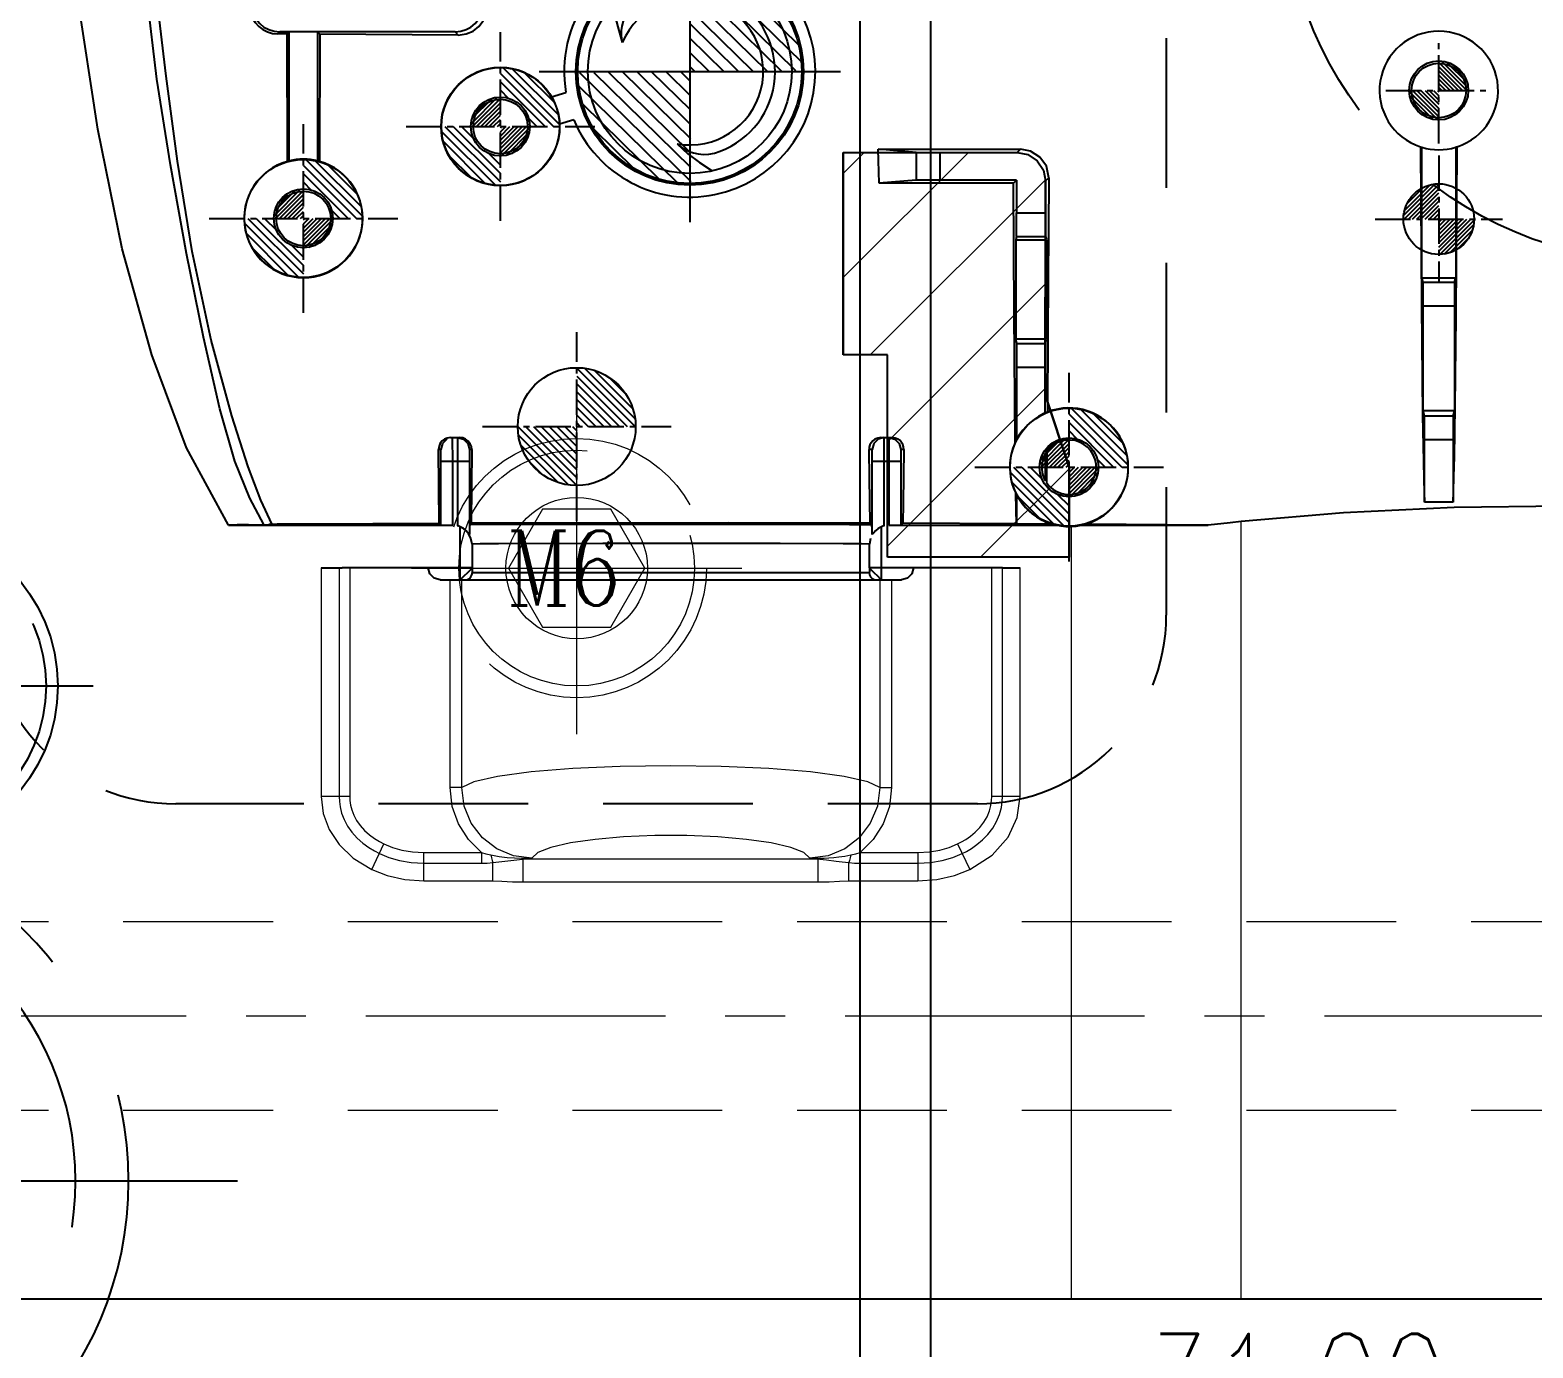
# Model space of a CAD drawing. Header units: inches. Extents: x 157915 to 159347, y -49911 to -48898.
# Drawn here: x 158589 to 158652.7, y -49338.9 to -49283 of the extents above; entities that cross this region are included whole.
import ezdxf

# ---------------------------------------------------------------- set-up
doc = ezdxf.new("R2010")
doc.units = ezdxf.units.IN
doc.header["$LTSCALE"] = 2
doc.header["$MEASUREMENT"] = 0
doc.header["$PDMODE"] = 3
doc.header["$PDSIZE"] = 0.3125
for name, pattern in [('ACAD_ISO02W100', [15, 12, -3]), ('CENTER', [50.8, 31.75, -6.35, 6.35, -6.35]), ('CENTER2', [1.125, 0.75, -0.125, 0.125, -0.125]), ('HIDDEN', [9.525, 6.35, -3.175])]:
    doc.linetypes.add(name, pattern=pattern)
doc.layers.get('0').update_dxf_attribs({"linetype": 'CONTINUOUS'})
doc.layers.get('Defpoints').update_dxf_attribs({"linetype": 'CONTINUOUS'})
for name, color, linetype in [('CAV-COR', 1, 'CONTINUOUS'), ('GE', 214, 'CONTINUOUS'), ('PIN', 4, 'CONTINUOUS'), ('SCREW', 52, 'HIDDEN'), ('y-cut', 7, 'CONTINUOUS'), ('壓塊', 157, 'CONTINUOUS'), ('文字', 1, 'CONTINUOUS')]:
    doc.layers.add(name, color=color, linetype=linetype)
for name, color, linetype, lineweight in [('dim', 3, 'CONTINUOUS', 15), ('WR', 122, 'HIDDEN', 18), ('截面', 191, 'CONTINUOUS', 15), ('枕位', 135, 'CONTINUOUS', 15), ('螺絲', 42, 'ACAD_ISO02W100', 15)]:
    doc.layers.add(name, color=color, linetype=linetype, lineweight=lineweight)
doc.styles.add('ROMANC', font='romanc', dxfattribs={"width": 0.6, "height": 1})
doc.styles.add('ROMANS', font='ROMANS.shx', dxfattribs={"height": 5, "bigfont": 'chineset.shx'})
doc.styles.get("Standard").update_dxf_attribs({"font": 'txt.shx', "width": 0.67})
doc.dimstyles.new('2.00', dxfattribs={"dimtxt": 5, "dimasz": 4, "dimexe": 0.666, "dimexo": 0.626, "dimgap": 1, "dimtad": 0, "dimzin": 0, "dimdsep": 46, "dimtxsty": 'Standard', "dimcen": 0.09, "dimclrd": 3, "dimclre": 3, "dimclrt": 7, "dimazin": 0, "dimtfac": 1, "dimtofl": 0, "dimtmove": 0, "dimatfit": 0, "dimfxl": 0, "dimtolj": 1, "dimtzin": 0, "dimarcsym": 0})

# ---------------------------------------------------------------- blocks, each defined once
blk = doc.blocks.new('*D35388')
at = {"layer": 'Defpoints', "color": 0}
for p in [(158558.163, -49317.417), (158758.163, -49319.868), (158758.163, -49409.071)]:
    blk.add_point(p, dxfattribs=at)
at = {"layer": 'dim', "color": 3, "linetype": 'ByBlock', "lineweight": -2}
for p, q in [((158558.163, -49318.043), (158558.163, -49409.737)), ((158758.163, -49320.494), (158758.163, -49409.737)), ((158562.163, -49409.071), (158649.905, -49409.071)), ((158754.163, -49409.071), (158666.421, -49409.071))]:
    blk.add_line(p, q, dxfattribs=at)
at = {"layer": 'dim', "color": 3, "linetype": 'ByBlock'}
for points in [[(158562.163, -49408.404), (158562.163, -49409.737), (158558.163, -49409.071)], [(158754.163, -49409.737), (158754.163, -49408.404), (158758.163, -49409.071)]]:
    blk.add_solid(points, dxfattribs=at)
at = {"layer": 'dim', "color": 7, "linetype": 'ByBlock', "insert": (158658.163, -49409.071), "char_height": 5, "attachment_point": 5}
blk.add_mtext('\\A1;200.00', dxfattribs=at)
blk = doc.blocks.new('EG-16')
at = {"linetype": 'CENTER'}
for p, q in [((0, -19.617), (0, 19.617)), ((19.617, 0), (-19.617, 0))]:
    blk.add_line(p, q, dxfattribs=at)
at = {"linetype": 'HIDDEN'}
for radius in [15, 12.75, 8]:
    blk.add_circle((0, 0), radius, dxfattribs=at)
blk = doc.blocks.new('20090521.154736')
at = {"layer": 'GE', "extrusion": (0, 0, -1), "zscale": -1, "rotation": 180}
blk.add_blockref('EG-16', (0, 0), dxfattribs=at)
at = {"layer": '文字', "insert": (-4.244, 3.05), "char_height": 5.1, "width": 28.22459, "attachment_point": 1, "style": 'ROMANS'}
blk.add_mtext('{\\f標楷體|b0|i0|c136|p65;E.G}', dxfattribs=at)
blk = doc.blocks.new('20160823.134539')
at = {"layer": '截面', "linetype": 'Continuous', "ltscale": 0.3}
h = blk.add_hatch(dxfattribs=at)
h.set_pattern_fill('ANSI31', color=256, scale=25, style=0)
h.set_pattern_definition([(45, (13437.7168, -860.2056), (-2.2097087, 2.2097087), [])])
h.paths.add_polyline_path([(12.716, -46.769), (12.716, -24.506, -0.414214), (14.216, -23.006), (59.733, -23.006, -0.414214), (60.733, -24.006), (60.733, -48.534), (60.483, -50.762), (59.745, -52.876), (58.557, -54.77), (56.981, -56.347), (55.092, -57.534), (52.986, -58.271), (50.767, -58.521), (24.522, -58.521), (23.238, -58.333), (22.059, -57.783), (21.087, -56.918), (20.403, -55.809), (19.886, -54.781), (19.259, -53.825), (18.53, -52.953)])
h.paths.add_polyline_path([(12.716, 46.769), (12.716, 24.506, 0.414214), (14.216, 23.006), (59.733, 23.006, 0.414214), (60.733, 24.006), (60.733, 48.534), (60.483, 50.762), (59.745, 52.876), (58.557, 54.769), (56.981, 56.347), (55.092, 57.534), (52.986, 58.271), (50.767, 58.521), (24.522, 58.521), (23.238, 58.333), (22.059, 57.784), (21.087, 56.918), (20.403, 55.809), (19.886, 54.78), (19.259, 53.824), (18.53, 52.953)])
h.paths.add_polyline_path([(18.391, 0, 1), (-18.391, 0, 1)])
h.paths.add_polyline_path([(-65.856, -24.55, 0.414214), (-64.856, -25.55), (-58.356, -25.55, 0.414214), (-57.356, -24.55), (-57.356, 24.55, 0.414214), (-58.356, 25.55), (-64.856, 25.55, 0.414214), (-65.856, 24.55)])
h.paths.add_polyline_path([(-41.429, 30.351), (-34.042, 30.351), (-33.63, 30.424), (-33.265, 30.635), (-32.996, 30.957), (-32.854, 31.353), (-32.854, 41.69), (-31.859, 44.723), (-31.859, 48.544), (-39.559, 48.544), (-39.559, 39.959), (-41.429, 39.959)])
h.paths.add_polyline_path([(-41.429, -31.374), (-34.06, -31.374), (-33.6, -31.465), (-33.207, -31.727), (-32.945, -32.12), (-32.854, -32.58), (-32.854, -41.69), (-31.859, -44.723), (-31.859, -48.544), (-39.559, -48.544), (-39.559, -39.959), (-41.429, -39.959)])
at = {"layer": 'y-cut', "linetype": 'ByBlock'}
for p, q in [((-41.429, -39.959), (-41.429, -31.374)), ((-41.429, -31.374), (-34.06, -31.374)), ((-32.854, -32.58), (-32.854, -41.69)), ((-39.559, -39.959), (-41.429, -39.959)), ((-39.559, -48.544), (-39.559, -39.959)), ((-32.854, -41.69), (-31.859, -44.723)), ((-31.859, -44.723), (-31.859, -48.544)), ((-31.859, -48.544), (-39.559, -48.544))]:
    blk.add_line(p, q, dxfattribs=at)
blk.add_lwpolyline([(-34.06, -31.374), (-33.6, -31.465), (-33.207, -31.727), (-32.945, -32.12), (-32.854, -32.58)], dxfattribs=at)
blk = doc.blocks.new('20160804.135220')
at = {"layer": 'SCREW', "linetype": 'CENTER2', "ltscale": 5}
for p, q in [((0, -8.5), (0, 8.5)), ((-8.5, 0), (8.5, 0))]:
    blk.add_line(p, q, dxfattribs=at)
at = {"layer": 'SCREW'}
blk.add_lwpolyline([(-1.732, 3), (-3.464, 0), (-1.732, -3), (1.732, -3), (3.464, 0), (1.732, 3)], close=True, dxfattribs=at)
at = {"layer": 'SCREW', "ltscale": 0.5}
for radius in [7, 6.5, 4]:
    blk.add_circle((0, 0), radius, dxfattribs=at)
at = {"layer": 'dim', "style": 'ROMANC', "width": 0.8}
blk.add_text('M8', height=4.1865, dxfattribs=at).set_placement((-4.071, -1.858))
blk = doc.blocks.new('20140813.092309')
at = {"layer": '螺絲', "color": 137, "linetype": 'CENTER', "ltscale": 0.25}
for p, q in [((0, -7.042), (0, 7.042)), ((-7, 0), (7, 0))]:
    blk.add_line(p, q, dxfattribs=at)
at = {"layer": '螺絲', "color": 137, "linetype": 'Continuous'}
blk.add_lwpolyline([(-1.443, 2.5), (-2.887, 0), (-1.443, -2.5), (1.443, -2.5), (2.887, 0), (1.443, 2.5)], close=True, dxfattribs=at)
at = {"layer": '螺絲', "color": 137, "linetype": 'HIDDEN'}
blk.add_circle((0, 0), 5.5, dxfattribs=at)
at = {"layer": '螺絲', "color": 137}
for radius in [5, 3]:
    blk.add_circle((0, 0), radius, dxfattribs=at)
at = {"layer": 'dim', "style": 'ROMANC', "width": 0.8}
blk.add_text('M6', height=3.1716, dxfattribs=at).set_placement((-2.976, -1.589))
blk = doc.blocks.new('*D37229')
at = {"layer": 'Defpoints', "color": 0}
for p in [(158664.863, -49274.607), (158658.163, -49336.868), (158664.863, -49340.85)]:
    blk.add_point(p, dxfattribs=at)
at = {"layer": 'dim', "color": 3, "linetype": 'ByBlock', "lineweight": -2}
for p, q in [((158664.863, -49275.233), (158664.863, -49341.516)), ((158658.163, -49337.494), (158658.163, -49341.516)), ((158654.163, -49340.85), (158650.163, -49340.85)), ((158668.863, -49340.85), (158672.863, -49340.85))]:
    blk.add_line(p, q, dxfattribs=at)
at = {"layer": 'dim', "color": 3, "linetype": 'ByBlock'}
for points in [[(158654.163, -49341.517), (158654.163, -49340.183), (158658.163, -49340.85)], [(158668.863, -49340.183), (158668.863, -49341.517), (158664.863, -49340.85)]]:
    blk.add_solid(points, dxfattribs=at)
at = {"layer": 'dim', "color": 7, "linetype": 'ByBlock', "insert": (158678.609, -49340.85), "char_height": 5, "attachment_point": 5}
blk.add_mtext('\\A1;6.70', dxfattribs=at)
blk = doc.blocks.new('*D37231')
at = {"layer": 'Defpoints', "color": 0}
for p in [(158627.163, -49256.868), (158658.163, -49336.868), (158627.163, -49340.85)]:
    blk.add_point(p, dxfattribs=at)
at = {"layer": 'dim', "color": 3, "linetype": 'ByBlock', "lineweight": -2}
for p, q in [((158627.163, -49257.494), (158627.163, -49341.516)), ((158658.163, -49337.494), (158658.163, -49341.516)), ((158631.163, -49340.85), (158636.08, -49340.85)), ((158654.163, -49340.85), (158649.246, -49340.85))]:
    blk.add_line(p, q, dxfattribs=at)
at = {"layer": 'dim', "color": 3, "linetype": 'ByBlock'}
for points in [[(158631.163, -49340.183), (158631.163, -49341.517), (158627.163, -49340.85)], [(158654.163, -49341.517), (158654.163, -49340.183), (158658.163, -49340.85)]]:
    blk.add_solid(points, dxfattribs=at)
at = {"layer": 'dim', "color": 7, "linetype": 'ByBlock', "insert": (158642.663, -49340.85), "char_height": 5, "attachment_point": 5}
blk.add_mtext('\\A1;31.00', dxfattribs=at)
blk = doc.blocks.new('*D37232')
at = {"layer": 'Defpoints', "color": 0}
for p in [(158624.163, -49268.623), (158658.163, -49336.868), (158624.163, -49348.108)]:
    blk.add_point(p, dxfattribs=at)
at = {"layer": 'dim', "color": 3, "linetype": 'ByBlock', "lineweight": -2}
for p, q in [((158624.163, -49269.249), (158624.163, -49348.774)), ((158658.163, -49337.494), (158658.163, -49348.774)), ((158628.163, -49348.108), (158634.021, -49348.108)), ((158654.163, -49348.108), (158648.305, -49348.108))]:
    blk.add_line(p, q, dxfattribs=at)
at = {"layer": 'dim', "color": 3, "linetype": 'ByBlock'}
for points in [[(158628.163, -49347.441), (158628.163, -49348.775), (158624.163, -49348.108)], [(158654.163, -49348.775), (158654.163, -49347.441), (158658.163, -49348.108)]]:
    blk.add_solid(points, dxfattribs=at)
at = {"layer": 'dim', "color": 7, "linetype": 'ByBlock', "insert": (158641.163, -49348.108), "char_height": 5, "attachment_point": 5}
blk.add_mtext('\\A1;34.00', dxfattribs=at)

msp = doc.modelspace()

# ---------------------------------------------------------------- hatches: boundary and pattern name
at = {"layer": 'PIN', "linetype": 'Continuous'}
h = msp.add_hatch(dxfattribs=at)
h.set_pattern_fill('ANSI31', color=256, scale=3.454545, angle=90.5, style=0)
h.set_pattern_definition([(135.5, (158971.7372, -49306.3077), (-0.30266536, -0.3079945), [])])
h.paths.add_polyline_path([(158616.958, -49284.807), (158612.208, -49284.848, 0.414214), (158616.999, -49289.557)])
h.paths.add_polyline_path([(158616.917, -49280.057), (158616.958, -49284.807), (158621.708, -49284.766, 0.414214)])
h = msp.add_hatch(dxfattribs=at)
h.set_pattern_fill('ANSI31', color=4, angle=90, style=0)
h.set_pattern_definition([(135, (158853.99806, -49299.85071), (-0.08838835, -0.08838835), [])])
h.paths.add_polyline_path([(158648.716, -49285.611), (158647.466, -49285.611, 0.414214), (158648.716, -49286.861)])
h.paths.add_polyline_path([(158648.716, -49284.361), (158648.716, -49285.611), (158649.966, -49285.611, 0.414214)])
h = msp.add_hatch(dxfattribs=at)
h.set_pattern_fill('ANSI31', color=31, scale=2, angle=90, style=0)
h.set_pattern_definition([(135, (158814.21011, -49301.37831), (-0.1767767, -0.1767767), [])])
h.paths.add_polyline_path([(158608.928, -49284.639, -0.414214), (158611.428, -49287.139), (158610.178, -49287.139, 0.414214), (158608.928, -49285.889)])
h.paths.add_polyline_path([(158607.678, -49287.139, 0.414214), (158608.928, -49288.389), (158608.928, -49289.639, -0.414214), (158606.428, -49287.139)])
h = msp.add_hatch(dxfattribs=at)
h.set_pattern_fill('ANSI31', color=31, angle=90, style=0)
h.set_pattern_definition([(45, (158403.64606, -49301.37831), (0.08838835, -0.08838835), [])])
h.paths.add_polyline_path([(158608.928, -49287.139), (158610.178, -49287.139, -0.414214), (158608.928, -49288.389)])
h.paths.add_polyline_path([(158608.928, -49285.889), (158608.928, -49287.139), (158607.678, -49287.139, -0.414214)])
h = msp.add_hatch(dxfattribs=at)
h.set_pattern_fill('ANSI31', color=31, scale=2, angle=90, style=0)
h.set_pattern_definition([(135, (158805.85856, -49305.27771), (-0.1767767, -0.1767767), [])])
h.paths.add_polyline_path([(158600.577, -49288.538, -0.414214), (158603.077, -49291.038), (158601.827, -49291.038, 0.414214), (158600.577, -49289.788)])
h.paths.add_polyline_path([(158599.327, -49291.038, 0.414214), (158600.577, -49292.288), (158600.577, -49293.538, -0.414214), (158598.077, -49291.038)])
h = msp.add_hatch(dxfattribs=at)
h.set_pattern_fill('ANSI31', color=3, angle=270, style=0)
h.set_pattern_definition([(225, (158853.99806, -49276.82829), (-0.08838835, 0.08838835), [])])
h.paths.add_polyline_path([(158648.716, -49291.068), (158647.216, -49291.068, -0.414214), (158648.716, -49289.568)])
h.paths.add_polyline_path([(158648.716, -49292.568), (158648.716, -49291.068), (158650.216, -49291.068, -0.414214)])
h = msp.add_hatch(dxfattribs=at)
h.set_pattern_fill('ANSI31', color=31, angle=90, style=0)
h.set_pattern_definition([(45, (158395.29451, -49305.27771), (0.08838835, -0.08838835), [])])
h.paths.add_polyline_path([(158600.577, -49291.038), (158601.827, -49291.038, -0.414214), (158600.577, -49292.288)])
h.paths.add_polyline_path([(158600.577, -49289.788), (158600.577, -49291.038), (158599.327, -49291.038, -0.414214)])
h = msp.add_hatch(dxfattribs=at)
h.set_pattern_fill('ANSI31', color=5, scale=1.875, angle=90, style=0)
h.set_pattern_definition([(135, (158868.76557, -49317.66764), (-0.16572815, -0.16572815), [])])
h.paths.add_polyline_path([(158612.163, -49299.868), (158609.663, -49299.868, 0.414214), (158612.163, -49302.368)])
h.paths.add_polyline_path([(158612.163, -49297.368), (158612.163, -49299.868), (158614.663, -49299.868, 0.414214)])
h = msp.add_hatch(dxfattribs=at)
h.set_pattern_fill('ANSI31', color=31, scale=2, angle=90, style=0)
h.set_pattern_definition([(135, (158838.32006, -49315.83021), (-0.1767767, -0.1767767), [])])
h.paths.add_polyline_path([(158633.038, -49299.091, -0.414214), (158635.538, -49301.591), (158634.288, -49301.591, 0.414214), (158633.038, -49300.341)])
h.paths.add_polyline_path([(158631.788, -49301.591, 0.414214), (158633.038, -49302.841), (158633.038, -49304.091, -0.414214), (158630.538, -49301.591)])
h = msp.add_hatch(dxfattribs=at)
h.set_pattern_fill('ANSI31', color=31, angle=90, style=0)
h.set_pattern_definition([(45, (158427.75601, -49315.83021), (0.08838835, -0.08838835), [])])
h.paths.add_polyline_path([(158633.038, -49301.591), (158634.288, -49301.591, -0.414214), (158633.038, -49302.841)])
h.paths.add_polyline_path([(158633.038, -49300.341), (158633.038, -49301.591), (158631.788, -49301.591, -0.414214)])

# ---------------------------------------------------------------- linework, layer by layer
at = {"color": 8, "linetype": 'HIDDEN', "ltscale": 0.7}
msp.add_circle((158658.163, -49276.868), 16, dxfattribs=at)
at = {"layer": 'CAV-COR', "linetype": 'ByBlock'}
for p, q in [((158599.575, -49283.125), (158599.489, -49283.211)), ((158599.888, -49283.214), (158599.489, -49283.211)), ((158607.005, -49283.125), (158599.575, -49283.125)), ((158599.888, -49283.214), (158599.974, -49283.129)), ((158599.9, -49288.618), (158599.888, -49283.214)), ((158599.974, -49288.599), (158599.974, -49283.129)), ((158601.275, -49283.224), (158601.18, -49283.129)), ((158601.18, -49283.129), (158601.18, -49288.599)), ((158601.275, -49283.224), (158601.263, -49288.621)), ((158607.142, -49283.262), (158601.275, -49283.224)), ((158607.005, -49283.125), (158607.142, -49283.262)), ((158611.102, -49285.879), (158611.708, -49285.704)), ((158612.044, -49286.862), (158611.439, -49287.038)), ((158623.468, -49288.242), (158623.468, -49296.827)), ((158623.468, -49288.242), (158630.837, -49288.242)), ((158624.988, -49289.547), (158624.944, -49288.103)), ((158624.944, -49288.103), (158630.975, -49288.103)), ((158626.556, -49288.237), (158624.96, -49288.104)), ((158626.556, -49288.237), (158627.56, -49288.242)), ((158626.556, -49288.242), (158626.556, -49289.417)), ((158627.56, -49288.242), (158627.56, -49289.412)), ((158630.837, -49288.242), (158630.975, -49288.103)), ((158647.942, -49288.001), (158648, -49288.019)), ((158647.942, -49288.001), (158647.982, -49294.734)), ((158648, -49293.551), (158648, -49288.019)), ((158649.492, -49288.001), (158649.432, -49288.019)), ((158649.432, -49288.019), (158649.432, -49293.551)), ((158649.448, -49295.182), (158649.492, -49288.001)), ((158599.9, -49288.618), (158599.974, -49288.599)), ((158601.263, -49288.621), (158601.18, -49288.599)), ((158617.371, -49288.671), (158617.901, -49289.024)), ((158626.556, -49289.417), (158624.988, -49289.547)), ((158630.683, -49289.547), (158624.988, -49289.547)), ((158630.817, -49289.412), (158627.56, -49289.412)), ((158630.817, -49289.412), (158630.683, -49289.547)), ((158630.707, -49295.044), (158630.683, -49289.547)), ((158630.817, -49289.412), (158630.817, -49290.794)), ((158632.033, -49299.288), (158632.043, -49289.448)), ((158632.043, -49289.448), (158632.177, -49289.313)), ((158632.177, -49289.313), (158632.146, -49295.947)), ((158630.817, -49290.794), (158632.043, -49290.794)), ((158632.045, -49291.717), (158632.044, -49291.498)), ((158630.813, -49291.798), (158630.777, -49291.943)), ((158630.777, -49291.943), (158632.083, -49291.943)), ((158630.777, -49291.943), (158630.777, -49296.164)), ((158630.813, -49291.798), (158632.043, -49291.798)), ((158632.043, -49291.943), (158632.045, -49291.798)), ((158632.047, -49291.798), (158632.045, -49291.717)), ((158632.047, -49291.798), (158632.081, -49291.933)), ((158632.083, -49291.943), (158632.083, -49296.164)), ((158648, -49293.551), (158649.432, -49293.551)), ((158648.047, -49293.74), (158648, -49293.551)), ((158648.047, -49293.74), (158649.385, -49293.74)), ((158649.385, -49293.74), (158649.432, -49293.551)), ((158647.982, -49294.734), (158648.031, -49299.403)), ((158648.052, -49294.745), (158649.38, -49294.745)), ((158648.052, -49299.179), (158648.052, -49294.745)), ((158649.38, -49294.745), (158649.38, -49299.179)), ((158630.75, -49300.553), (158630.707, -49295.044)), ((158649.408, -49299.015), (158649.448, -49295.182)), ((158632.146, -49295.947), (158632.119, -49299.252)), ((158632.083, -49296.164), (158630.777, -49296.164)), ((158630.823, -49296.346), (158630.777, -49296.164)), ((158630.823, -49296.346), (158632.037, -49296.346)), ((158632.037, -49296.346), (158632.081, -49296.173)), ((158625.338, -49296.827), (158623.468, -49296.827)), ((158625.338, -49305.412), (158625.338, -49296.827)), ((158630.827, -49297.351), (158632.033, -49297.351)), ((158630.827, -49300.397), (158630.827, -49297.351)), ((158633.038, -49301.591), (158632.043, -49298.558)), ((158648.052, -49299.179), (158649.38, -49299.179)), ((158648.109, -49299.407), (158648.052, -49299.179)), ((158649.323, -49299.407), (158649.38, -49299.179)), ((158648.031, -49299.403), (158648.061, -49301.33)), ((158648.109, -49299.407), (158649.323, -49299.407)), ((158606.652, -49300.402), (158606.468, -49300.586)), ((158606.807, -49300.334), (158607.212, -49300.334)), ((158606.904, -49300.378), (158606.904, -49300.334)), ((158606.906, -49301.339), (158606.904, -49300.378)), ((158607.113, -49300.334), (158607.365, -49300.402)), ((158624.943, -49300.402), (158624.759, -49300.586)), ((158625.195, -49300.334), (158624.943, -49300.402)), ((158625.059, -49300.334), (158625.539, -49300.334)), ((158625.195, -49300.378), (158625.195, -49300.334)), ((158625.197, -49301.04), (158625.195, -49300.378)), ((158625.404, -49300.334), (158625.656, -49300.402)), ((158625.656, -49300.402), (158625.84, -49300.586)), ((158632.882, -49300.445), (158632.678, -49300.492)), ((158648.113, -49300.412), (158649.319, -49300.412)), ((158648.113, -49303.078), (158648.113, -49300.412)), ((158649.319, -49300.412), (158649.319, -49303.074)), ((158606.327, -49303.974), (158606.309, -49300.837)), ((158606.401, -49300.837), (158606.309, -49300.837)), ((158606.468, -49300.586), (158606.401, -49300.837)), ((158606.403, -49301.339), (158606.402, -49300.93)), ((158607.112, -49300.52), (158607.111, -49304.079)), ((158607.715, -49300.837), (158607.616, -49300.837)), ((158607.715, -49300.837), (158607.696, -49303.968)), ((158624.692, -49300.837), (158624.561, -49300.837)), ((158624.759, -49300.586), (158624.692, -49300.837)), ((158624.694, -49301.339), (158624.693, -49300.93)), ((158625.197, -49304.079), (158625.197, -49301.04)), ((158625.403, -49300.52), (158625.402, -49304.053)), ((158625.84, -49300.586), (158625.907, -49300.837)), ((158626.036, -49300.837), (158625.907, -49300.837)), ((158632.033, -49301.02), (158632.033, -49302.161)), ((158632.101, -49300.913), (158632.082, -49302.24)), ((158606.403, -49304.051), (158606.403, -49301.339)), ((158606.403, -49301.339), (158607.614, -49301.339)), ((158606.906, -49304.053), (158606.906, -49301.339)), ((158624.694, -49301.339), (158625.905, -49301.339)), ((158624.694, -49304.443), (158624.694, -49301.339)), ((158633.038, -49305.412), (158633.038, -49301.591)), ((158630.827, -49304.005), (158630.827, -49302.784)), ((158597.397, -49304.053), (158606.906, -49304.053)), ((158598.245, -49304.029), (158599.106, -49304.016)), ((158599.469, -49304.012), (158599.106, -49304.016)), ((158600.707, -49304.001), (158599.469, -49304.012)), ((158606.327, -49303.974), (158600.707, -49304.001)), ((158606.403, -49304.051), (158606.327, -49303.974)), ((158607.418, -49304.235), (158607.224, -49304.117)), ((158607.224, -49306.364), (158607.224, -49304.117)), ((158607.627, -49304.037), (158607.696, -49303.968)), ((158609.876, -49304.023), (158607.627, -49304.037)), ((158618.598, -49303.947), (158607.696, -49303.968)), ((158619.065, -49304.014), (158609.876, -49304.023)), ((158624.601, -49303.957), (158618.598, -49303.947)), ((158624.681, -49304.037), (158624.601, -49303.957)), ((158625.084, -49306.364), (158625.084, -49304.117)), ((158625.402, -49304.053), (158632.538, -49304.053)), ((158625.905, -49304.051), (158625.994, -49303.962)), ((158630.81, -49303.989), (158625.994, -49303.962)), ((158630.81, -49303.989), (158630.827, -49304.005)), ((158632.033, -49304.005), (158630.827, -49304.005)), ((158632.044, -49303.898), (158632.041, -49303.99)), ((158632.324, -49303.999), (158632.041, -49303.997)), ((158638.933, -49304.049), (158633.717, -49304.01)), ((158607.725, -49304.854), (158607.725, -49305.862)), ((158613.267, -49304.819), (158608.848, -49304.837)), ((158620.791, -49304.823), (158613.267, -49304.819)), ((158624.627, -49304.616), (158624.583, -49304.855)), ((158624.583, -49305.862), (158624.583, -49304.854)), ((158633.038, -49305.412), (158625.338, -49305.412)), ((158602.374, -49305.853), (158602.219, -49305.854)), ((158607.725, -49305.862), (158602.374, -49305.853)), ((158607.67, -49305.924), (158607.725, -49305.862)), ((158607.724, -49306.156), (158607.739, -49306.062)), ((158607.739, -49306.062), (158624.57, -49306.062)), ((158629.765, -49305.852), (158624.583, -49305.862)), ((158606.368, -49306.364), (158625.94, -49306.364)), ((158625.036, -49306.319), (158625.046, -49306.329)), ((158566.163, -49336.868), (158750.163, -49336.868))]:
    msp.add_line(p, q, dxfattribs=at)
for points in [[(158597.397, -49304.053), (158595.625, -49300.761), (158594.145, -49296.829), (158592.89, -49292.322), (158591.854, -49287.247), (158591.001, -49281.608)], [(158598.905, -49304.019), (158598.302, -49302.903), (158597.675, -49301.334), (158597.038, -49299.121), (158596.335, -49296.08), (158595.625, -49292.521), (158594.937, -49288.759), (158594.363, -49285.133), (158593.95, -49281.671)], [(158599.251, -49304.014), (158598.767, -49302.991), (158598.238, -49301.58), (158597.546, -49299.41), (158596.662, -49296.201), (158595.865, -49292.441), (158595.245, -49288.609), (158594.753, -49284.998), (158594.357, -49281.673)], [(158598.289, -49281.999), (158598.322, -49282.276), (158598.41, -49282.526), (158598.537, -49282.733), (158598.69, -49282.899), (158598.863, -49283.029), (158599.055, -49283.127), (158599.266, -49283.189), (158599.489, -49283.211)], [(158607.142, -49283.262), (158607.481, -49283.215), (158607.771, -49283.09), (158608.009, -49282.904), (158608.193, -49282.663), (158608.314, -49282.374), (158608.355, -49282.063)], [(158613.67, -49282.003), (158613.804, -49282.541), (158613.945, -49283.067), (158614.094, -49283.578)], [(158614.378, -49282.27), (158614.23, -49282.467), (158614.133, -49282.675), (158614.076, -49282.878), (158614.048, -49283.073), (158614.044, -49283.258), (158614.06, -49283.427), (158614.095, -49283.579)], [(158616.422, -49287.875), (158616.882, -49288.293), (158617.371, -49288.671)], [(158616.423, -49287.876), (158616.524, -49287.965), (158616.642, -49288.048), (158616.779, -49288.126), (158616.937, -49288.197), (158617.114, -49288.258), (158617.313, -49288.302), (158617.533, -49288.326), (158617.767, -49288.318), (158618.004, -49288.27)], [(158630.837, -49288.242), (158631.296, -49288.333), (158631.689, -49288.595), (158631.952, -49288.988), (158632.043, -49289.448)], [(158632.177, -49289.313), (158632.078, -49288.828), (158631.803, -49288.434), (158631.408, -49288.184), (158630.975, -49288.103)], [(158649.319, -49303.074), (158649.339, -49302.619), (158649.358, -49301.981), (158649.376, -49301.155), (158649.408, -49299.015)], [(158606.807, -49300.334), (158606.678, -49300.351), (158606.56, -49300.4), (158606.459, -49300.476), (158606.38, -49300.577), (158606.328, -49300.7), (158606.309, -49300.837)], [(158607.113, -49300.334), (158607.113, -49300.378), (158607.112, -49300.52)], [(158607.715, -49300.837), (158607.701, -49300.715), (158607.653, -49300.593), (158607.567, -49300.479), (158607.454, -49300.396), (158607.333, -49300.349), (158607.212, -49300.334)], [(158607.365, -49300.402), (158607.549, -49300.586), (158607.616, -49300.837)], [(158624.809, -49300.401), (158624.715, -49300.472), (158624.646, -49300.552), (158624.599, -49300.641), (158624.57, -49300.736), (158624.561, -49300.837)], [(158625.059, -49300.334), (158624.929, -49300.352), (158624.809, -49300.401)], [(158625.404, -49300.334), (158625.404, -49300.378), (158625.403, -49300.52)], [(158626.036, -49300.837), (158626.025, -49300.724), (158625.991, -49300.624), (158625.94, -49300.537), (158625.872, -49300.461), (158625.784, -49300.398), (158625.672, -49300.352), (158625.539, -49300.334)], [(158606.402, -49300.93), (158606.402, -49300.859), (158606.401, -49300.837)], [(158607.616, -49300.837), (158607.615, -49300.859), (158607.615, -49300.93), (158607.614, -49301.045), (158607.614, -49304.443)], [(158624.601, -49303.957), (158624.573, -49302.059), (158624.561, -49300.837)], [(158624.693, -49300.93), (158624.693, -49300.859), (158624.692, -49300.837)], [(158625.907, -49300.837), (158625.906, -49300.859), (158625.906, -49300.93), (158625.905, -49301.045), (158625.905, -49304.051)], [(158626.036, -49300.837), (158626.009, -49303.111), (158625.994, -49303.962)], [(158648.061, -49301.33), (158648.078, -49302.077), (158648.095, -49302.657), (158648.113, -49303.078)], [(158630.81, -49303.989), (158630.794, -49303.395), (158630.78, -49302.692)], [(158653.985, -49303.237), (158649.373, -49303.298), (158644.675, -49303.522), (158640.342, -49303.896)], [(158649.319, -49303.074), (158648.916, -49303.074), (158648.113, -49303.078)], [(158598.245, -49304.029), (158597.766, -49304.04), (158597.397, -49304.053)], [(158607.224, -49304.117), (158607.168, -49304.096), (158607.111, -49304.079)], [(158607.614, -49304.443), (158607.597, -49304.427), (158607.551, -49304.368), (158607.476, -49304.286), (158607.367, -49304.196), (158607.221, -49304.117)], [(158607.725, -49304.855), (158607.681, -49304.616), (158607.574, -49304.404), (158607.418, -49304.235)], [(158607.627, -49304.037), (158607.624, -49304.08), (158607.621, -49304.189), (158607.617, -49304.331), (158607.614, -49304.443)], [(158624.681, -49304.037), (158623.727, -49304.03), (158619.065, -49304.014)], [(158624.694, -49304.443), (158624.691, -49304.314), (158624.687, -49304.174), (158624.684, -49304.075), (158624.681, -49304.037)], [(158625.087, -49304.117), (158624.941, -49304.196), (158624.832, -49304.286), (158624.757, -49304.368), (158624.711, -49304.427), (158624.694, -49304.443)], [(158625.197, -49304.079), (158625.14, -49304.096), (158625.084, -49304.117)], [(158640.342, -49303.896), (158639.876, -49303.945), (158638.933, -49304.049)], [(158608.848, -49304.837), (158608.067, -49304.845), (158607.725, -49304.854)], [(158624.583, -49304.854), (158624.24, -49304.845), (158623.461, -49304.837), (158620.791, -49304.823)], [(158601.336, -49305.862), (158601.617, -49305.861), (158601.875, -49305.859), (158602.219, -49305.854)], [(158606.371, -49306.364), (158606.119, -49306.297), (158605.935, -49306.113), (158605.865, -49305.852)], [(158607.224, -49306.364), (158607.272, -49306.319), (158607.395, -49306.201)], [(158607.395, -49306.201), (158607.543, -49306.049), (158607.67, -49305.924)], [(158607.531, -49306.349), (158607.615, -49306.307), (158607.681, -49306.24), (158607.724, -49306.156)], [(158607.725, -49305.862), (158607.727, -49305.935), (158607.729, -49305.999), (158607.733, -49306.045), (158607.739, -49306.062)], [(158624.569, -49306.062), (158624.584, -49306.156), (158624.627, -49306.24), (158624.693, -49306.307), (158624.777, -49306.349)], [(158624.583, -49305.862), (158624.582, -49305.935), (158624.579, -49305.999), (158624.575, -49306.045), (158624.57, -49306.062)], [(158624.583, -49305.862), (158624.639, -49305.924), (158624.765, -49306.049), (158624.914, -49306.201), (158625.036, -49306.319)], [(158626.443, -49305.852), (158626.373, -49306.113), (158626.189, -49306.297), (158625.937, -49306.364)]]:
    msp.add_lwpolyline(points, dxfattribs=at)
for centre, radius in [((158616.958, -49284.807), 4.824), ((158616.958, -49284.807), 4.322), ((158648.716, -49285.611), 1.156), ((158608.928, -49287.139), 2.513), ((158608.928, -49287.139), 1.156), ((158600.577, -49291.038), 1.156)]:
    msp.add_circle(centre, radius, dxfattribs=at)
for centre, radius, start, end in [((158616.958, -49284.807), 5.327, 100.87572, 189.69109), ((158616.958, -49284.807), 5.327, 202.69159, 79.12428), ((158616.958, -49284.807), 3.618, 286.80734, 120.68431), ((158616.958, -49284.807), 3.115, 260.08417, 156.77701), ((158648.716, -49285.611), 2.513, 287.97833, 252.0605), ((158648.716, -49285.611), 2.513, 253.43937, 286.56063), ((158600.577, -49291.038), 2.513, 105.62444, 74.14671), ((158600.577, -49291.038), 2.513, 76.11346, 103.88654), ((158633.038, -49301.591), 2.513, 246.70315, 206.00524), ((158633.038, -49301.591), 1.156, 214.20153, 97.75638), ((158633.038, -49301.591), 1.156, 108.16867, 209.59185), ((158633.038, -49301.591), 2.513, 208.35764, 246.42182)]:
    msp.add_arc(centre, radius, start, end, dxfattribs=at)
for centre, major_axis, ratio, start_param, end_param in [((158599.575, -49281.919), (0.853, 0.853), 0.999981, -3.926981, -2.356204), ((158607.005, -49281.919), (0.853, -0.853), 0.999981, -0.785389, 0.785389), ((158627.56, -49289.417), (1.005, 0), 0.004363, 1.570796, 3.089233), ((158630.813, -49290.794), (0, 1.005), 0.004363, -3.124139, -1.570796), ((158648.047, -49294.745), (0, 1.005), 0.004363, -1.570796, -0.017453), ((158649.385, -49294.745), (0, 1.005), 0.004363, 0.017453, 1.570796), ((158630.823, -49297.351), (0, 1.005), 0.004363, -1.570796, -0.017453), ((158632.037, -49297.351), (0, 1.005), 0.004363, 0.017453, 1.570796), ((158648.109, -49300.412), (0, 1.005), 0.004363, -1.570796, -0.017453), ((158649.323, -49300.412), (0, 1.005), 0.004363, 0.017453, 1.570796), ((158606.906, -49304.051), (0.502, 0), 0.004363, -3.137229, -1.570796), ((158625.402, -49304.051), (0.502, 0), 0.004363, -1.570796, -0.004363), ((158633.139, -49303.965), (20.1, 0), 0.004363, -1.550916, -1.278348), ((158629.765, -49305.863), (0.6, 0), 0.017455, 0.715838, 1.570796), ((158630.972, -49305.844), (1, 0), 0.017455, -2.425755, -1.570796)]:
    msp.add_ellipse(centre, major_axis=major_axis, ratio=ratio, start_param=start_param, end_param=end_param, dxfattribs=at)
at = {"layer": 'PIN', "linetype": 'Continuous'}
for p, q in [((158616.958, -49278.418), (158616.958, -49291.196)), ((158610.569, -49284.807), (158623.347, -49284.807))]:
    msp.add_line(p, q, dxfattribs=at)
at = {"layer": 'PIN', "color": 31, "linetype": 'CENTER2'}
for p, q in [((158608.928, -49291.139), (158608.928, -49283.139)), ((158600.577, -49295.038), (158600.577, -49287.038)), ((158604.928, -49287.139), (158612.928, -49287.139)), ((158596.577, -49291.038), (158604.577, -49291.038)), ((158633.038, -49305.591), (158633.038, -49297.591)), ((158629.038, -49301.591), (158637.038, -49301.591))]:
    msp.add_line(p, q, dxfattribs=at)
at = {"layer": 'PIN', "color": 4, "linetype": 'CENTER2'}
for p, q in [((158648.716, -49287.861), (158648.716, -49283.361)), ((158646.466, -49285.611), (158650.966, -49285.611))]:
    msp.add_line(p, q, dxfattribs=at)
at = {"layer": 'PIN', "color": 3, "linetype": 'CENTER2'}
for p, q in [((158648.716, -49288.368), (158648.716, -49293.768)), ((158646.016, -49291.068), (158651.416, -49291.068))]:
    msp.add_line(p, q, dxfattribs=at)
at = {"layer": 'PIN', "color": 5, "linetype": 'CENTER2'}
for p, q in [((158612.163, -49303.868), (158612.163, -49295.868)), ((158608.163, -49299.868), (158616.163, -49299.868))]:
    msp.add_line(p, q, dxfattribs=at)
at = {"layer": 'PIN', "linetype": 'Continuous'}
msp.add_circle((158616.958, -49284.807), 4.75, dxfattribs=at)
at = {"layer": 'PIN', "color": 4, "linetype": 'Continuous'}
msp.add_circle((158648.716, -49285.611), 1.25, dxfattribs=at)
at = {"layer": 'PIN', "color": 31, "linetype": 'Continuous'}
for centre, radius in [((158608.928, -49287.139), 2.5), ((158608.928, -49287.139), 1.25), ((158600.577, -49291.038), 2.5), ((158600.577, -49291.038), 1.25), ((158633.038, -49301.591), 2.5), ((158633.038, -49301.591), 1.25)]:
    msp.add_circle(centre, radius, dxfattribs=at)
at = {"layer": 'PIN', "color": 3, "linetype": 'Continuous'}
msp.add_circle((158648.716, -49291.068), 1.5, dxfattribs=at)
at = {"layer": 'PIN', "color": 5, "linetype": 'Continuous'}
msp.add_circle((158612.163, -49299.868), 2.5, dxfattribs=at)
at = {"layer": 'WR', "linetype": 'HIDDEN', "ltscale": 0.5}
for p, q in [((158742.163, -49320.868), (158574.163, -49320.868)), ((158742.163, -49328.868), (158574.163, -49328.868))]:
    msp.add_line(p, q, dxfattribs=at)
at = {"layer": 'WR', "linetype": 'CENTER', "ltscale": 0.2}
msp.add_line((158758.163, -49324.868), (158570.163, -49324.868), dxfattribs=at)
at = {"layer": '壓塊', "color": 67, "linetype": 'HIDDEN', "ltscale": 0.5}
msp.add_lwpolyline([(158595.163, -49265.868), (158629.163, -49265.868, -0.414214), (158637.163, -49273.868), (158637.163, -49307.868, -0.414214), (158629.163, -49315.868), (158595.163, -49315.868, -0.414214), (158587.163, -49307.868), (158587.163, -49273.868, -0.414214)], format="xyb", close=True, dxfattribs=at)
at = {"layer": '枕位', "linetype": 'ByBlock'}
for p, q in [((158633.139, -49336.868), (158633.139, -49304.101)), ((158640.342, -49336.868), (158640.342, -49303.896)), ((158601.336, -49305.862), (158601.336, -49315.558)), ((158602.09, -49305.856), (158602.09, -49315.558)), ((158602.543, -49305.852), (158602.543, -49315.558)), ((158629.765, -49315.558), (158629.765, -49305.852)), ((158630.218, -49315.558), (158630.218, -49305.856)), ((158630.972, -49315.558), (158630.972, -49305.862)), ((158606.798, -49315.179), (158606.798, -49306.364)), ((158607.295, -49315.177), (158607.295, -49306.364)), ((158625.013, -49306.364), (158625.013, -49315.178)), ((158625.51, -49306.364), (158625.51, -49315.179)), ((158602.543, -49315.558), (158601.336, -49315.558)), ((158607.295, -49315.179), (158606.798, -49315.179)), ((158625.013, -49315.179), (158625.51, -49315.179)), ((158630.972, -49315.558), (158629.765, -49315.558)), ((158603.471, -49318.656), (158603.993, -49317.568)), ((158628.315, -49317.568), (158628.837, -49318.656)), ((158605.677, -49317.93), (158608.13, -49317.93)), ((158605.677, -49319.137), (158605.677, -49317.93)), ((158608.13, -49317.93), (158608.13, -49318.383)), ((158608.607, -49318.36), (158608.99, -49318.319)), ((158609.901, -49319.18), (158609.901, -49318.21)), ((158609.972, -49318.202), (158610.047, -49318.195)), ((158610.047, -49318.195), (158622.261, -49318.195)), ((158622.261, -49318.195), (158622.334, -49318.201)), ((158622.311, -49318.175), (158622.487, -49318.173)), ((158622.334, -49318.201), (158622.75, -49318.249)), ((158622.408, -49319.18), (158622.408, -49318.21)), ((158624.178, -49317.93), (158626.631, -49317.93)), ((158624.178, -49317.93), (158624.178, -49318.383)), ((158626.631, -49317.93), (158626.631, -49319.137)), ((158605.677, -49318.383), (158608.13, -49318.383)), ((158608.607, -49319.137), (158608.607, -49318.36)), ((158623.701, -49319.137), (158623.701, -49318.36)), ((158624.178, -49318.383), (158626.631, -49318.383)), ((158605.677, -49319.137), (158608.607, -49319.137)), ((158609.901, -49319.18), (158622.408, -49319.18)), ((158623.701, -49319.137), (158626.631, -49319.137))]:
    msp.add_line(p, q, dxfattribs=at)
for points in [[(158625.013, -49315.178), (158624.513, -49314.932), (158623.504, -49314.705), (158622.072, -49314.515), (158620.304, -49314.372), (158618.292, -49314.282), (158616.152, -49314.252), (158614.013, -49314.282), (158612, -49314.372), (158610.232, -49314.515), (158608.802, -49314.705), (158607.796, -49314.932), (158607.295, -49315.177)], [(158601.336, -49315.558), (158601.42, -49316.278), (158601.666, -49316.957), (158602.086, -49317.598), (158602.689, -49318.178), (158603.471, -49318.656)], [(158602.09, -49315.558), (158602.1, -49315.767), (158602.132, -49316.001), (158602.197, -49316.261), (158602.3, -49316.534), (158602.446, -49316.809), (158602.633, -49317.075), (158602.853, -49317.321), (158603.096, -49317.538), (158603.344, -49317.72), (158603.584, -49317.865), (158603.797, -49317.976)], [(158602.543, -49315.558), (158602.551, -49315.727), (158602.577, -49315.917), (158602.629, -49316.126), (158602.713, -49316.348), (158602.832, -49316.573), (158602.987, -49316.793), (158603.172, -49317), (158603.379, -49317.185), (158603.595, -49317.342), (158603.804, -49317.47), (158603.993, -49317.568)], [(158608.13, -49317.93), (158607.575, -49317.384), (158607.153, -49316.721), (158606.888, -49315.974), (158606.798, -49315.179)], [(158610.256, -49318.171), (158609.483, -49318.07), (158608.772, -49317.773), (158608.163, -49317.303), (158607.695, -49316.689), (158607.397, -49315.966), (158607.295, -49315.177)], [(158625.013, -49315.178), (158624.911, -49315.966), (158624.613, -49316.69), (158624.144, -49317.304), (158623.535, -49317.774), (158622.821, -49318.071), (158622.052, -49318.171)], [(158625.51, -49315.179), (158625.42, -49315.974), (158625.155, -49316.721), (158624.733, -49317.384), (158624.178, -49317.93)], [(158628.315, -49317.568), (158628.476, -49317.486), (158628.662, -49317.376), (158628.862, -49317.237), (158629.064, -49317.068), (158629.256, -49316.872), (158629.426, -49316.651), (158629.564, -49316.413), (158629.665, -49316.17), (158629.727, -49315.937), (158629.757, -49315.728), (158629.765, -49315.558)], [(158628.511, -49317.976), (158628.693, -49317.883), (158628.905, -49317.758), (158629.135, -49317.598), (158629.371, -49317.401), (158629.597, -49317.169), (158629.801, -49316.904), (158629.97, -49316.614), (158630.094, -49316.315), (158630.171, -49316.026), (158630.208, -49315.768), (158630.218, -49315.558)], [(158628.837, -49318.656), (158629.786, -49318.042), (158630.455, -49317.282), (158630.842, -49316.452), (158630.972, -49315.558)], [(158603.993, -49317.568), (158604.35, -49317.715), (158604.752, -49317.829), (158605.195, -49317.903), (158605.677, -49317.93)], [(158622.052, -49318.171), (158621.799, -49317.938), (158621.237, -49317.716), (158620.408, -49317.525), (158619.362, -49317.373), (158618.149, -49317.267), (158616.83, -49317.213), (158615.474, -49317.213), (158614.155, -49317.268), (158612.942, -49317.373), (158611.897, -49317.525), (158611.07, -49317.716), (158610.51, -49317.938), (158610.256, -49318.171)], [(158626.631, -49317.93), (158627.116, -49317.903), (158627.559, -49317.828), (158627.959, -49317.714), (158628.315, -49317.568)], [(158603.797, -49317.976), (158604.203, -49318.143), (158604.652, -49318.271), (158605.143, -49318.353), (158605.677, -49318.383)], [(158608.13, -49317.93), (158608.316, -49317.986), (158608.521, -49318.035)], [(158608.521, -49318.035), (158608.879, -49318.098), (158609.21, -49318.137), (158609.522, -49318.162), (158609.822, -49318.173)], [(158608.522, -49318.035), (158608.548, -49318.158), (158608.577, -49318.268), (158608.607, -49318.36)], [(158608.99, -49318.319), (158609.622, -49318.242), (158609.972, -49318.202)], [(158609.822, -49318.173), (158609.848, -49318.188), (158609.874, -49318.2), (158609.901, -49318.21)], [(158609.822, -49318.173), (158609.906, -49318.174), (158609.998, -49318.175)], [(158609.998, -49318.175), (158610.128, -49318.175), (158610.256, -49318.171)], [(158609.998, -49318.175), (158610.015, -49318.183), (158610.031, -49318.19), (158610.047, -49318.195)], [(158610.047, -49318.195), (158610.153, -49318.184), (158610.256, -49318.171)], [(158622.052, -49318.171), (158622.181, -49318.175), (158622.311, -49318.175)], [(158622.052, -49318.171), (158622.156, -49318.184), (158622.261, -49318.195)], [(158622.311, -49318.175), (158622.294, -49318.184), (158622.278, -49318.19), (158622.261, -49318.196)], [(158622.487, -49318.173), (158622.461, -49318.188), (158622.435, -49318.201), (158622.408, -49318.211)], [(158622.487, -49318.173), (158622.663, -49318.168), (158622.854, -49318.158), (158623.06, -49318.141), (158623.284, -49318.117), (158623.527, -49318.083), (158623.787, -49318.035)], [(158622.75, -49318.249), (158623.169, -49318.301), (158623.42, -49318.331), (158623.701, -49318.36)], [(158623.788, -49318.035), (158623.761, -49318.158), (158623.732, -49318.268), (158623.701, -49318.36)], [(158623.787, -49318.035), (158623.993, -49317.986), (158624.178, -49317.93)], [(158626.631, -49318.383), (158627.167, -49318.353), (158627.659, -49318.27), (158628.107, -49318.142), (158628.511, -49317.976)], [(158603.471, -49318.656), (158604.132, -49318.913), (158604.873, -49319.079), (158605.677, -49319.137)], [(158608.13, -49318.383), (158608.361, -49318.378), (158608.607, -49318.36)], [(158623.701, -49318.36), (158623.947, -49318.378), (158624.178, -49318.383)], [(158626.631, -49319.137), (158627.436, -49319.079), (158628.176, -49318.913), (158628.837, -49318.656)], [(158608.607, -49319.137), (158608.996, -49319.148), (158609.438, -49319.169), (158609.901, -49319.18)], [(158622.408, -49319.18), (158622.875, -49319.169), (158623.313, -49319.148), (158623.701, -49319.137)]]:
    msp.add_lwpolyline(points, dxfattribs=at)

# ---------------------------------------------------------------- block references
at = {"layer": 'CAV-COR'}
msp.add_blockref('20090521.154736', (158578.163, -49331.868), dxfattribs=at)
at = {"layer": 'SCREW', "linetype": 'ByBlock', "ltscale": 0.3}
msp.add_blockref('20140813.092309', (158612.163, -49305.868), dxfattribs=at)
at = {"layer": 'SCREW', "linetype": 'ByBlock'}
msp.add_blockref('20160804.135220', (158583.163, -49310.868), dxfattribs=at)
at = {"layer": 'y-cut', "linetype": 'ByBlock'}
msp.add_blockref('20160823.134539', (158664.897, -49256.868), dxfattribs=at)

# ---------------------------------------------------------------- dimensions: what is measured, and where the dimension line sits
at = {"layer": 'dim', "linetype": 'ByBlock'}
for base, p1, p2, picture, middle in [((158627.163, -49340.85), (158658.163, -49336.868), (158627.163, -49256.868), '*D37231', (158642.663, -49340.85)), ((158624.163, -49348.108), (158658.163, -49336.868), (158624.163, -49268.623), '*D37232', (158641.163, -49348.108)), ((158664.863, -49340.85), (158658.163, -49336.868), (158664.863, -49274.607), '*D37229', (158678.609, -49340.85)), ((158758.163, -49409.071), (158558.163, -49317.417), (158758.163, -49319.868), '*D35388', (158658.163, -49409.071))]:
    dim = msp.add_linear_dim(base=base, p1=p1, p2=p2, dimstyle='2.00', dxfattribs=at)
    dim.commit()
    dim.dimension.update_dxf_attribs({"geometry": picture, "text_midpoint": middle})

doc.saveas('drawing.dxf')
